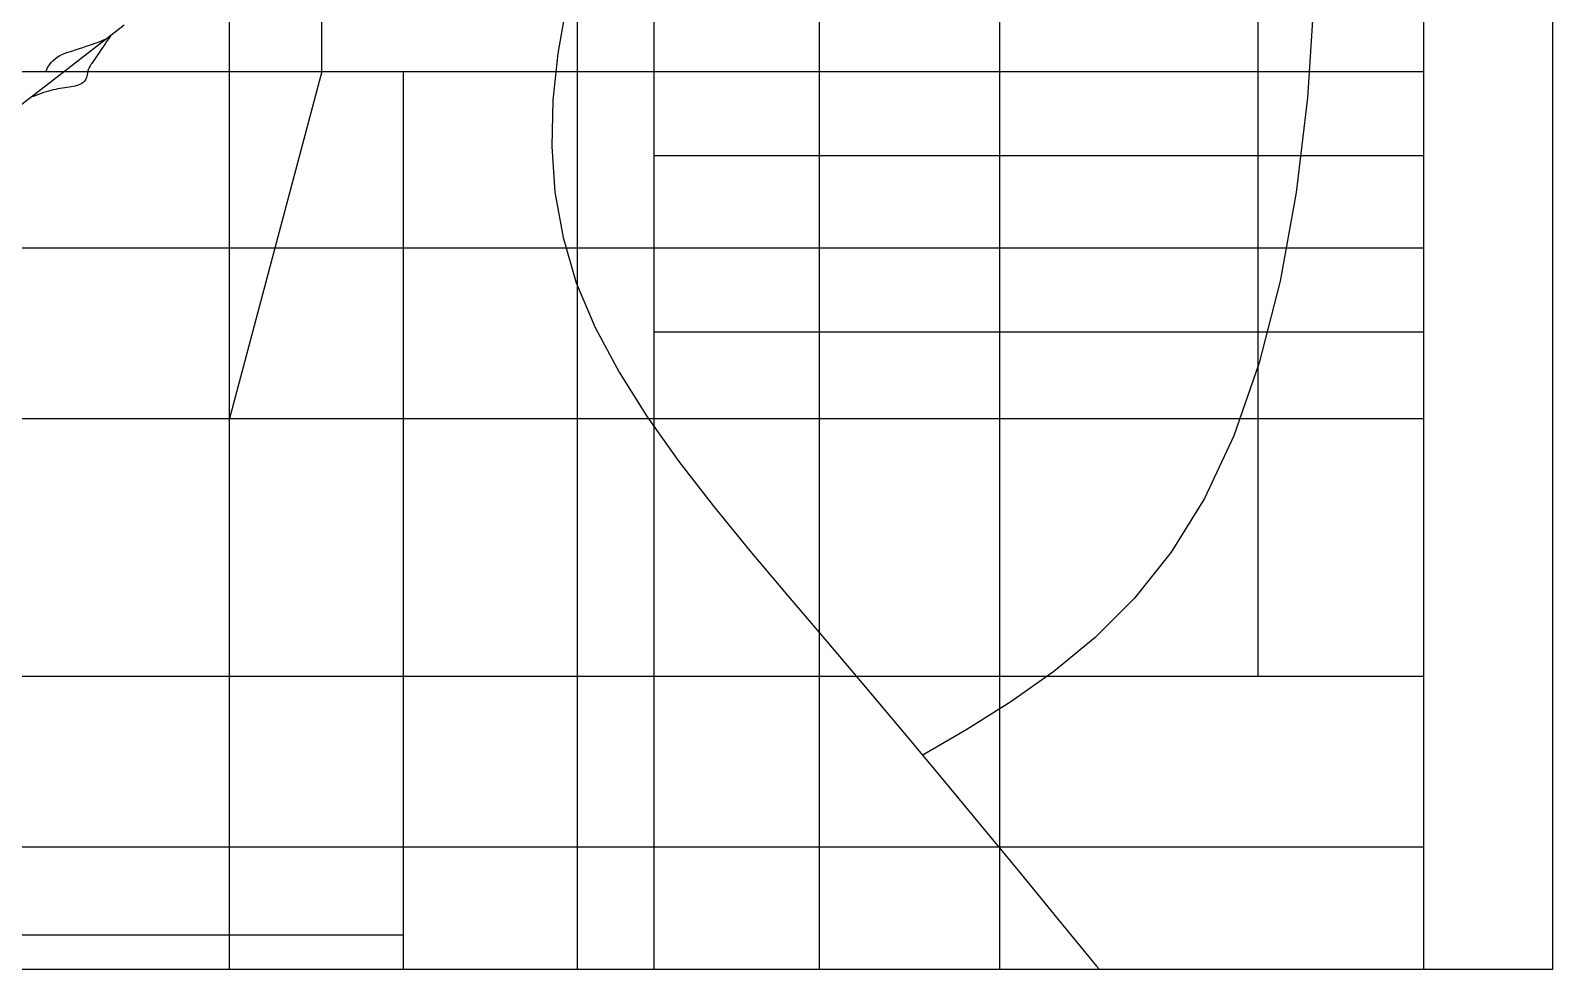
# Model space of a CAD drawing. Extents: x -15455 to 10897, y -24374 to 16165.
# Drawn here: x -435 to 10897, y -24374 to -17379 of the extents above; entities that cross this region are included whole.
import ezdxf

# ---------------------------------------------------------------- set-up
doc = ezdxf.new("R2010")
doc.units = 0
doc.header["$MEASUREMENT"] = 0
for name, color, linetype in [('COASTLINE', 7, 'CONTINUOUS'), ('HIGHWAY', 7, 'CONTINUOUS'), ('STREETS-SPRAWL-20M', 7, 'CONTINUOUS')]:
    doc.layers.add(name, color=color, linetype=linetype)

msp = doc.modelspace()

# ---------------------------------------------------------------- linework, layer by layer
at = {"layer": 'COASTLINE', "color": 7, "linetype": 'CONTINUOUS'}
for p, q in [((10897, 16165), (10897, -24374)), ((10897, -24374), (-15455, -24374))]:
    msp.add_line(p, q, dxfattribs=at)
at = {"layer": 'HIGHWAY', "color": 250, "linetype": 'CONTINUOUS'}
for p, q in [((3554, -17197), (3491, -17551)), ((9120, -17147), (9073, -17881)), ((264, -17339), (-301, -17776)), ((90, -17458), (110, -17450)), ((110, -17450), (131, -17442)), ((146, -17441), (132, -17462)), ((161, -17419), (146, -17441)), ((-216, -17567), (-194, -17557)), ((-194, -17557), (-171, -17547)), ((-171, -17547), (-146, -17538)), ((-146, -17538), (-120, -17530)), ((-120, -17530), (-94, -17521)), ((-94, -17521), (-69, -17513)), ((-69, -17513), (-44, -17505)), ((-44, -17505), (-19, -17497)), ((-19, -17497), (4, -17489)), ((4, -17489), (26, -17481)), ((26, -17481), (48, -17473)), ((48, -17473), (69, -17466)), ((67, -17558), (56, -17574)), ((79, -17541), (67, -17558)), ((69, -17466), (90, -17458)), ((91, -17522), (79, -17541)), ((104, -17503), (91, -17522)), ((118, -17483), (104, -17503)), ((132, -17462), (118, -17483)), ((3491, -17551), (3454, -17899)), ((-321, -17685), (-314, -17671)), ((-314, -17671), (-307, -17656)), ((-307, -17656), (-299, -17642)), ((-299, -17642), (-289, -17628)), ((-289, -17628), (-279, -17615)), ((-279, -17615), (-266, -17602)), ((-266, -17602), (-252, -17590)), ((-252, -17590), (-235, -17578)), ((-235, -17578), (-216, -17567)), ((-6, -17677), (-7, -17680)), ((-5, -17671), (-6, -17674)), ((-6, -17674), (-6, -17677)), ((-3, -17667), (-5, -17671)), ((-1, -17662), (-3, -17667)), ((2, -17656), (-1, -17662)), ((5, -17650), (2, -17656)), ((10, -17643), (5, -17650)), ((15, -17634), (10, -17643)), ((21, -17625), (15, -17634)), ((29, -17614), (21, -17625)), ((37, -17602), (29, -17614)), ((46, -17589), (37, -17602)), ((56, -17574), (46, -17589)), ((-301, -17776), (-893, -18234)), ((-87, -17789), (-101, -17793)), ((-74, -17785), (-87, -17789)), ((-62, -17780), (-74, -17785)), ((-52, -17774), (-62, -17780)), ((-42, -17767), (-52, -17774)), ((-35, -17759), (-42, -17767)), ((-28, -17750), (-35, -17759)), ((-23, -17741), (-28, -17750)), ((-18, -17730), (-23, -17741)), ((-15, -17720), (-18, -17730)), ((-12, -17708), (-15, -17720)), ((-9, -17697), (-12, -17708)), ((-7, -17685), (-9, -17697)), ((-7, -17680), (-7, -17683)), ((-7, -17683), (-7, -17685)), ((-412, -17870), (-431, -17877)), ((-394, -17863), (-412, -17870)), ((-375, -17856), (-394, -17863)), ((-356, -17849), (-375, -17856)), ((-338, -17842), (-356, -17849)), ((-319, -17836), (-338, -17842)), ((-301, -17831), (-319, -17836)), ((-283, -17826), (-301, -17831)), ((-265, -17821), (-283, -17826)), ((-247, -17818), (-265, -17821)), ((-230, -17814), (-247, -17818)), ((-213, -17811), (-230, -17814)), ((-196, -17809), (-213, -17811)), ((-179, -17806), (-196, -17809)), ((-163, -17804), (-179, -17806)), ((-147, -17801), (-163, -17804)), ((-131, -17799), (-147, -17801)), ((-116, -17796), (-131, -17799)), ((-101, -17793), (-116, -17796)), ((3454, -17899), (3446, -18243)), ((9073, -17881), (8988, -18585)), ((3446, -18243), (3470, -18584)), ((3470, -18584), (3530, -18922)), ((8988, -18585), (8868, -19247)), ((3530, -18922), (3629, -19258)), ((3629, -19258), (3770, -19592)), ((8868, -19247), (8713, -19856)), ((3770, -19592), (3948, -19925)), ((3948, -19925), (4157, -20257)), ((8713, -19856), (8525, -20398)), ((4157, -20257), (4393, -20590)), ((8525, -20398), (8305, -20866)), ((4393, -20590), (4650, -20923)), ((4650, -20923), (4923, -21257)), ((8305, -20866), (8057, -21266)), ((4923, -21257), (5206, -21593)), ((8057, -21266), (7785, -21608)), ((5206, -21593), (5493, -21930)), ((7785, -21608), (7493, -21901)), ((5493, -21930), (5782, -22271)), ((7493, -21901), (7185, -22155)), ((7185, -22155), (6865, -22379)), ((5782, -22271), (6069, -22613)), ((6865, -22379), (6537, -22585)), ((6069, -22613), (6357, -22958)), ((6537, -22585), (6205, -22780)), ((6357, -22958), (6644, -23304)), ((6644, -23304), (6931, -23651)), ((6931, -23651), (7217, -24000)), ((7217, -24000), (7503, -24349)), ((7503, -24349), (7524, -24374))]:
    msp.add_line(p, q, dxfattribs=at)
at = {"layer": 'STREETS-SPRAWL-20M', "color": 252, "linetype": 'CONTINUOUS'}
for p, q in [((4208, -24374), (4208, -10572)), ((6781, -24374), (6781, -10572)), ((9940, -24374), (9940, -10572)), ((1046, -24374), (1046, -12882)), ((1735, -17685), (1735, -13789)), ((3638, -24374), (3638, -13789)), ((5440, -24374), (5440, -16402)), ((8706, -22188), (8706, -16402)), ((-4812, -17685), (9940, -17685)), ((1735, -17685), (1046, -20270)), ((2342, -24374), (2342, -17685)), ((4208, -18310), (9940, -18310)), ((-5817, -18998), (9940, -18998)), ((4208, -19624), (9940, -19624)), ((-6508, -20270), (9940, -20270)), ((-12076, -22188), (9940, -22188)), ((-6445, -23459), (9940, -23459)), ((-13252, -24115), (2342, -24115))]:
    msp.add_line(p, q, dxfattribs=at)

doc.saveas('drawing.dxf')
